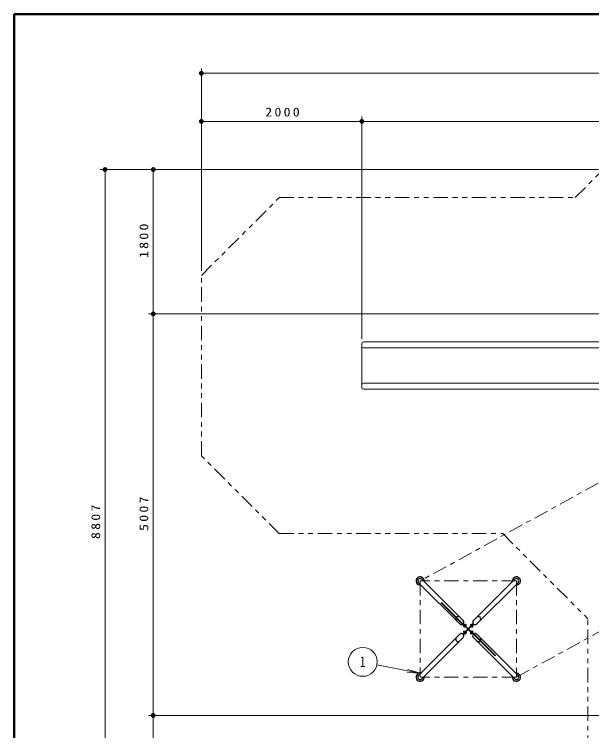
# Model space of a CAD drawing. Units: millimetres on the paper, scale 1:60. Extents: x -385 to 0, y -594 to 267.
# Drawn here: x -385 to -265.1, y 118.1 to 267 of the extents above; entities that cross this region are included whole.
import ezdxf
from ezdxf.enums import TextEntityAlignment as Align

# ---------------------------------------------------------------- set-up
doc = ezdxf.new("R2010")
doc.units = ezdxf.units.MM
for name, pattern in [('USER1', [4.5, 2.5, -2]), ('USER2', [6, 3, -1, 1, -1]), ('USER3', [8, 3, -1, 1, -1, 1, -1])]:
    doc.linetypes.add(name, pattern=pattern)
doc.layers.add('LY_1', color=7, linetype='Continuous', lineweight=25)
doc.styles.add('ＭＳ ゴシック', font='')
doc.styles.get('ＭＳ ゴシック').set_extended_font_data('MS Gothic')

# ---------------------------------------------------------------- blocks, each defined once
blk = doc.blocks.new('filled_dot')
at = {"color": 0, "linetype": 'Continuous', "lineweight": -2, "const_width": 1.25}
blk.add_lwpolyline([(-0.625, 0, 1), (0.625, 0, 1)], format="xyb", close=True, dxfattribs=at)

msp = doc.modelspace()

# ---------------------------------------------------------------- linework, layer by layer
at = {"layer": 'LY_1', "lineweight": 50}
for p, q in [((-385, 267), (-385, 0)), ((0, 267), (-385, 267))]:
    msp.add_line(p, q, dxfattribs=at)
at = {"layer": 'LY_1', "lineweight": 13}
for p, q in [((-346.148, 245.749), (-346.148, 255.749)), ((-346.148, 254.749), (-134.22, 254.749)), ((-346.148, 213.724), (-346.148, 245.749)), ((-312.814, 199.583), (-312.814, 245.749)), ((-346.148, 244.749), (-312.814, 244.749)), ((-312.814, 244.749), (-167.554, 244.749)), ((-357.148, 234.749), (-367.148, 234.749)), ((-366.148, 87.973), (-366.148, 234.749)), ((-263.667, 234.749), (-357.148, 234.749)), ((-356.148, 204.749), (-356.148, 234.749)), ((-250.954, 204.749), (-357.148, 204.749)), ((-356.148, 121.307), (-356.148, 204.749)), ((-312.814, 198.583), (-312.814, 189.416)), ((-312.481, 198.916), (-250.181, 198.916)), ((-312.481, 197.666), (-250.181, 197.666)), ((-312.481, 190.333), (-250.181, 190.333)), ((-312.481, 189.083), (-250.181, 189.083)), ((-309.677, 131.848), (-300.383, 129.986)), ((-300.383, 129.986), (-303.365, 130.317)), ((-300.383, 129.986), (-303.262, 130.829)), ((-236.314, 121.307), (-357.148, 121.307)), ((-356.148, 87.973), (-356.148, 121.307))]:
    msp.add_line(p, q, dxfattribs=at)
at = {"layer": 'LY_1', "linetype": 'USER3', "lineweight": 13}
for p, q in [((-268.5, 228.916), (-262.667, 234.749)), ((-346.148, 212.724), (-329.956, 228.916)), ((-329.956, 228.916), (-268.5, 228.916)), ((-346.148, 175.274), (-346.148, 212.724)), ((-329.956, 159.083), (-346.148, 175.274)), ((-329.956, 159.083), (-283.552, 159.083)), ((-283.552, 159.083), (-265.871, 141.402)), ((-265.871, 104.165), (-265.871, 141.402))]:
    msp.add_line(p, q, dxfattribs=at)
at = {"layer": 'LY_1', "linetype": 'USER2', "lineweight": 13}
for p, q in [((-237.454, 183.999), (-300.701, 149.245)), ((-280.701, 129.245), (-217.454, 163.999)), ((-280.701, 149.245), (-300.701, 149.245)), ((-300.701, 149.245), (-300.701, 129.245)), ((-280.701, 149.245), (-280.701, 129.245)), ((-280.701, 129.245), (-300.701, 129.245))]:
    msp.add_line(p, q, dxfattribs=at)
at = {"layer": 'LY_1'}
for p, q in [((-301.058, 148.888), (-292.474, 140.305)), ((-300.345, 149.601), (-291.761, 141.018)), ((-281.058, 149.601), (-289.642, 141.018)), ((-280.345, 148.888), (-288.929, 140.305)), ((-296.342, 144.726), (-296.288, 144.779)), ((-296.342, 144.726), (-291.252, 139.637)), ((-296.288, 144.779), (-290.754, 139.245)), ((-291.671, 140.161), (-291.618, 140.214)), ((-291.649, 139.928), (-291.62, 139.957)), ((-291.612, 139.996), (-291.635, 139.973)), ((-291.388, 139.725), (-291.635, 139.973)), ((-291.618, 140.214), (-290.701, 139.298)), ((-291.506, 140.102), (-291.482, 140.126)), ((-291.482, 140.126), (-291.235, 139.878)), ((-291.465, 140.126), (-291.399, 140.192)), ((-291.458, 140.102), (-291.465, 140.126)), ((-291.341, 140.134), (-291.407, 140.069)), ((-291.375, 140.186), (-291.399, 140.192)), ((-291.175, 139.986), (-291.375, 140.186)), ((-291.185, 140.017), (-291.344, 140.176)), ((-291.226, 140.019), (-291.292, 139.953)), ((-291.234, 139.895), (-291.168, 139.961)), ((-291.175, 139.986), (-291.168, 139.961)), ((-289.622, 140.377), (-290.728, 139.271)), ((-289.732, 140.161), (-290.675, 139.218)), ((-289.675, 140.43), (-290.309, 139.796)), ((-290.245, 140.108), (-290.15, 140.202)), ((-290.233, 139.978), (-290.245, 139.99)), ((-290.018, 140.193), (-290.235, 139.976)), ((-290.235, 139.976), (-290.206, 139.947)), ((-290.221, 139.931), (-289.974, 140.179)), ((-290.135, 140.076), (-290.098, 140.054)), ((-290.126, 140.085), (-290.089, 140.064)), ((-289.82, 140.026), (-290.068, 139.778)), ((-290.021, 140.191), (-290.033, 140.202)), ((-290.018, 140.193), (-289.989, 140.163)), ((-289.95, 140.155), (-289.974, 140.179)), ((-289.812, 139.885), (-289.877, 139.951)), ((-289.844, 140.049), (-289.82, 140.026)), ((-289.844, 140.002), (-289.82, 140.008)), ((-289.82, 140.008), (-289.754, 139.943)), ((-289.785, 140.214), (-289.732, 140.161)), ((-289.76, 139.918), (-289.754, 139.943)), ((-289.675, 140.43), (-289.622, 140.377)), ((-291.781, 138.113), (-290.675, 139.218)), ((-291.728, 138.06), (-291.093, 138.694)), ((-291.671, 138.329), (-290.728, 139.271)), ((-291.647, 139.925), (-291.659, 139.914)), ((-291.565, 139.701), (-291.659, 139.796)), ((-291.649, 139.928), (-291.433, 139.711)), ((-291.642, 138.571), (-291.649, 138.547)), ((-291.583, 138.481), (-291.649, 138.547)), ((-291.442, 138.771), (-291.642, 138.571)), ((-291.473, 138.762), (-291.632, 138.603)), ((-291.591, 138.605), (-291.525, 138.539)), ((-291.559, 138.488), (-291.583, 138.481)), ((-291.582, 138.464), (-291.335, 138.712)), ((-291.559, 138.44), (-291.582, 138.464)), ((-291.542, 139.82), (-291.52, 139.857)), ((-291.532, 139.811), (-291.511, 139.848)), ((-291.476, 138.72), (-291.41, 138.654)), ((-291.435, 139.713), (-291.447, 139.701)), ((-291.442, 138.771), (-291.418, 138.778)), ((-291.433, 139.711), (-291.403, 139.74)), ((-291.182, 138.558), (-291.429, 138.311)), ((-291.352, 138.712), (-291.418, 138.778)), ((-291.388, 139.725), (-291.364, 139.749)), ((-291.384, 138.297), (-291.167, 138.514)), ((-291.359, 138.688), (-291.352, 138.712)), ((-291.335, 138.712), (-291.311, 138.688)), ((-291.258, 139.902), (-291.234, 139.895)), ((-291.235, 139.878), (-291.258, 139.855)), ((-291.252, 139.637), (-291.199, 139.69)), ((-291.182, 138.558), (-291.205, 138.582)), ((-291.167, 138.514), (-291.197, 138.543)), ((-291.17, 138.511), (-291.158, 138.499)), ((-291.093, 138.694), (-291.146, 138.747)), ((-289.785, 138.275), (-290.701, 139.192)), ((-285.114, 133.711), (-290.648, 139.245)), ((-290.309, 139.796), (-290.256, 139.743)), ((-290.169, 138.594), (-290.235, 138.528)), ((-290.228, 138.504), (-290.235, 138.528)), ((-290.228, 138.504), (-290.028, 138.304)), ((-290.221, 139.931), (-290.198, 139.908)), ((-290.218, 138.473), (-290.059, 138.314)), ((-290.15, 138.853), (-290.203, 138.8)), ((-290.177, 138.471), (-290.111, 138.536)), ((-290.144, 138.588), (-290.169, 138.594)), ((-290.168, 138.611), (-290.144, 138.635)), ((-289.921, 138.364), (-290.168, 138.611)), ((-285.061, 133.764), (-290.15, 138.853)), ((-290.068, 139.778), (-290.091, 139.802)), ((-290.044, 139.802), (-290.051, 139.777)), ((-290.051, 139.777), (-289.985, 139.712)), ((-290.015, 138.765), (-290.038, 138.741)), ((-290.015, 138.765), (-289.767, 138.517)), ((-289.97, 138.779), (-290, 138.749)), ((-289.927, 139.769), (-289.993, 139.835)), ((-289.96, 139.718), (-289.985, 139.712)), ((-289.753, 138.562), (-289.97, 138.779)), ((-289.968, 138.776), (-289.956, 138.788)), ((-289.96, 139.718), (-289.76, 139.918)), ((-289.929, 139.728), (-289.77, 139.887)), ((-289.87, 138.679), (-289.892, 138.642)), ((-289.861, 138.67), (-289.882, 138.632)), ((-289.838, 138.788), (-289.744, 138.694)), ((-289.791, 138.493), (-289.767, 138.517)), ((-289.753, 138.562), (-289.783, 138.532)), ((-289.756, 138.564), (-289.744, 138.576)), ((-301.058, 129.601), (-292.474, 138.185)), ((-300.345, 128.888), (-291.761, 137.472)), ((-291.728, 138.06), (-291.781, 138.113)), ((-291.618, 138.275), (-291.671, 138.329)), ((-291.453, 138.334), (-291.429, 138.311)), ((-291.384, 138.297), (-291.414, 138.326)), ((-291.382, 138.299), (-291.37, 138.287)), ((-291.277, 138.404), (-291.314, 138.426)), ((-291.267, 138.414), (-291.305, 138.435)), ((-291.158, 138.382), (-291.252, 138.287)), ((-290.061, 138.355), (-289.995, 138.421)), ((-290.028, 138.304), (-290.004, 138.297)), ((-289.938, 138.363), (-290.004, 138.297)), ((-289.944, 138.388), (-289.938, 138.363)), ((-289.897, 138.387), (-289.921, 138.364)), ((-289.732, 138.329), (-289.785, 138.275)), ((-281.058, 128.888), (-289.642, 137.472)), ((-289.516, 138.219), (-289.569, 138.166)), ((-280.345, 129.601), (-288.929, 138.185)), ((-285.061, 133.764), (-285.114, 133.711))]:
    msp.add_line(p, q, dxfattribs=at)
at = {"layer": 'LY_1', "linetype": 'USER1', "lineweight": 13}
for p, q in [((-291.305, 140.173), (-291.547, 139.931)), ((-291.187, 140.055), (-291.429, 139.813)), ((-291.305, 140.173), (-291.187, 140.055)), ((-289.891, 139.731), (-290.133, 139.973)), ((-289.773, 139.849), (-290.015, 140.09)), ((-291.629, 138.641), (-291.512, 138.759)), ((-291.629, 138.641), (-291.388, 138.399)), ((-291.512, 138.759), (-291.27, 138.517)), ((-290.215, 138.435), (-289.974, 138.676)), ((-290.097, 138.317), (-289.856, 138.558)), ((-289.773, 139.849), (-289.891, 139.731)), ((-290.097, 138.317), (-290.215, 138.435))]:
    msp.add_line(p, q, dxfattribs=at)
at = {"layer": 'LY_1', "lineweight": 13}
msp.add_circle((-312.618, 132.437), 3, dxfattribs=at)
for centre, start, end in [((-312.481, 198.583), 90, 180), ((-312.481, 197.999), 180, 270), ((-312.481, 189.999), 90, 180), ((-312.481, 189.416), 180, 270)]:
    msp.add_arc(centre, 0.333, start, end, dxfattribs=at)
at = {"layer": 'LY_1'}
for centre, radius, start, end in [((-300.701, 149.245), 0.847, 351.54632, 278.45368), ((-300.701, 149.245), 0.504, 45, 225), ((-280.701, 149.245), 0.847, 261.54632, 188.45368), ((-280.701, 149.245), 0.504, 315, 135), ((-292.801, 141.345), 0.504, 147.89356, 225), ((-292.801, 141.345), 0.504, 45, 139.26561), ((-288.602, 141.345), 0.504, 315, 135), ((-292.118, 140.661), 0.504, 225, 302.10644), ((-292.118, 140.661), 0.504, 310.73439, 45), ((-291.354, 140.207), 0.148, 225.00003, 248.86506), ((-291.167, 140.193), 0.27, 207.41194, 242.58807), ((-291.479, 140.081), 0.148, 21.13495, 44.99996), ((-291.361, 140.158), 0.025, 45, 111.42436), ((-291.264, 140.096), 0.125, 313.47625, 136.52375), ((-291.466, 139.895), 0.27, 27.41195, 62.58808), ((-291.154, 140.006), 0.148, 201.13494, 225), ((-291.279, 139.881), 0.148, 45.00002, 68.86508), ((-291.202, 139.999), 0.025, 338.57563, 45), ((-290.186, 140.049), 0.0833, 135, 225), ((-290.091, 140.143), 0.0833, 45, 135), ((-289.753, 139.711), 0.27, 117.41194, 152.58807), ((-289.74, 139.897), 0.148, 135.00003, 158.86506), ((-289.285, 140.661), 0.504, 135, 212.10644), ((-289.285, 140.661), 0.504, 220.73439, 315), ((-291.6, 139.855), 0.0833, 135, 225), ((-291.553, 138.682), 0.125, 43.47625, 226.52375), ((-291.538, 138.467), 0.148, 111.13495, 134.99996), ((-291.615, 138.585), 0.025, 135, 201.42436), ((-291.351, 138.48), 0.27, 117.41195, 152.58808), ((-291.506, 139.76), 0.0833, 225, 315), ((-291.663, 138.592), 0.148, 315.00003, 338.86506), ((-291.65, 138.779), 0.27, 297.41194, 332.58807), ((-291.338, 138.667), 0.148, 135.00002, 158.86508), ((-291.456, 138.744), 0.025, 68.57564, 135), ((-291.463, 138.792), 0.148, 291.13494, 315), ((-291.217, 138.44), 0.0833, 315, 45), ((-290.139, 138.393), 0.125, 133.47625, 316.52375), ((-290.124, 138.608), 0.148, 225.00002, 248.86508), ((-290.2, 138.491), 0.025, 158.57564, 225), ((-289.937, 138.595), 0.27, 207.41195, 242.58808), ((-290.249, 138.483), 0.148, 21.13494, 45), ((-290.235, 138.296), 0.27, 27.41194, 62.58807), ((-289.94, 139.697), 0.148, 111.13494, 135), ((-290.065, 139.823), 0.148, 315.00002, 338.86508), ((-289.947, 139.746), 0.025, 248.57564, 315), ((-289.897, 138.729), 0.0833, 45, 135), ((-289.85, 139.808), 0.125, 223.47625, 46.52375), ((-290.052, 140.009), 0.27, 297.41195, 332.58808), ((-289.865, 140.023), 0.148, 291.13495, 314.99996), ((-289.788, 139.905), 0.025, 315, 21.42437), ((-289.803, 138.635), 0.0833, 315, 45), ((-292.801, 137.145), 0.504, 135, 315), ((-292.118, 137.828), 0.504, 40.73439, 135), ((-292.118, 137.828), 0.504, 315, 32.10644), ((-291.311, 138.346), 0.0833, 225, 315), ((-289.923, 138.408), 0.148, 201.13495, 224.99996), ((-290.041, 138.331), 0.025, 225, 291.42437), ((-290.049, 138.283), 0.148, 45.00003, 68.86506), ((-289.285, 137.828), 0.504, 130.73439, 225), ((-289.285, 137.828), 0.504, 45, 122.10644), ((-288.602, 137.145), 0.504, 327.89356, 45), ((-288.602, 137.145), 0.504, 225, 319.26561), ((-300.701, 129.245), 0.847, 81.54632, 8.45368), ((-300.701, 129.245), 0.504, 135, 315), ((-280.701, 129.245), 0.847, 171.54632, 98.45368), ((-280.701, 129.245), 0.504, 225, 45)]:
    msp.add_arc(centre, radius, start, end, dxfattribs=at)

# ---------------------------------------------------------------- block references
at = {"layer": 'LY_1', "lineweight": 13, "xscale": 0.4, "yscale": 0.4}
for p in [(-346.148, 254.749), (-346.148, 244.749), (-312.814, 244.749)]:
    msp.add_blockref('filled_dot', p, dxfattribs=at)
for p, rotation in [((-312.814, 244.749), 180), ((-366.148, 234.749), 270), ((-356.148, 234.749), 270), ((-356.148, 204.749), 270), ((-356.148, 204.749), 90), ((-356.148, 121.307), 270), ((-356.148, 121.307), 90)]:
    msp.add_blockref('filled_dot', p, dxfattribs=dict(at, rotation=rotation))

# ---------------------------------------------------------------- texts
at = {"layer": 'LY_1', "style": 'ＭＳ ゴシック', "width": 0.6}
msp.add_text('１', height=2.199, dxfattribs=at).set_placement((-312.618, 132.437), align=Align.MIDDLE_CENTER)
at = {"layer": 'LY_1', "insert": (-329.058, 245.749), "char_height": 1.833, "attachment_point": 8, "style": 'ＭＳ ゴシック'}
msp.add_mtext('\\T1.33;\\W1.15;2000', dxfattribs=at)
at = {"layer": 'LY_1', "char_height": 1.833, "attachment_point": 8, "rotation": 90, "style": 'ＭＳ ゴシック'}
for s, insert in [('\\T1.33;\\W1.15;1800', (-357.148, 220.17)), ('\\T1.33;\\W1.15;5007', (-357.148, 163.456)), ('\\T1.33;\\W1.15;8807', (-367.148, 161.771))]:
    msp.add_mtext(s, dxfattribs=dict(at, insert=insert))

doc.saveas('drawing.dxf')
